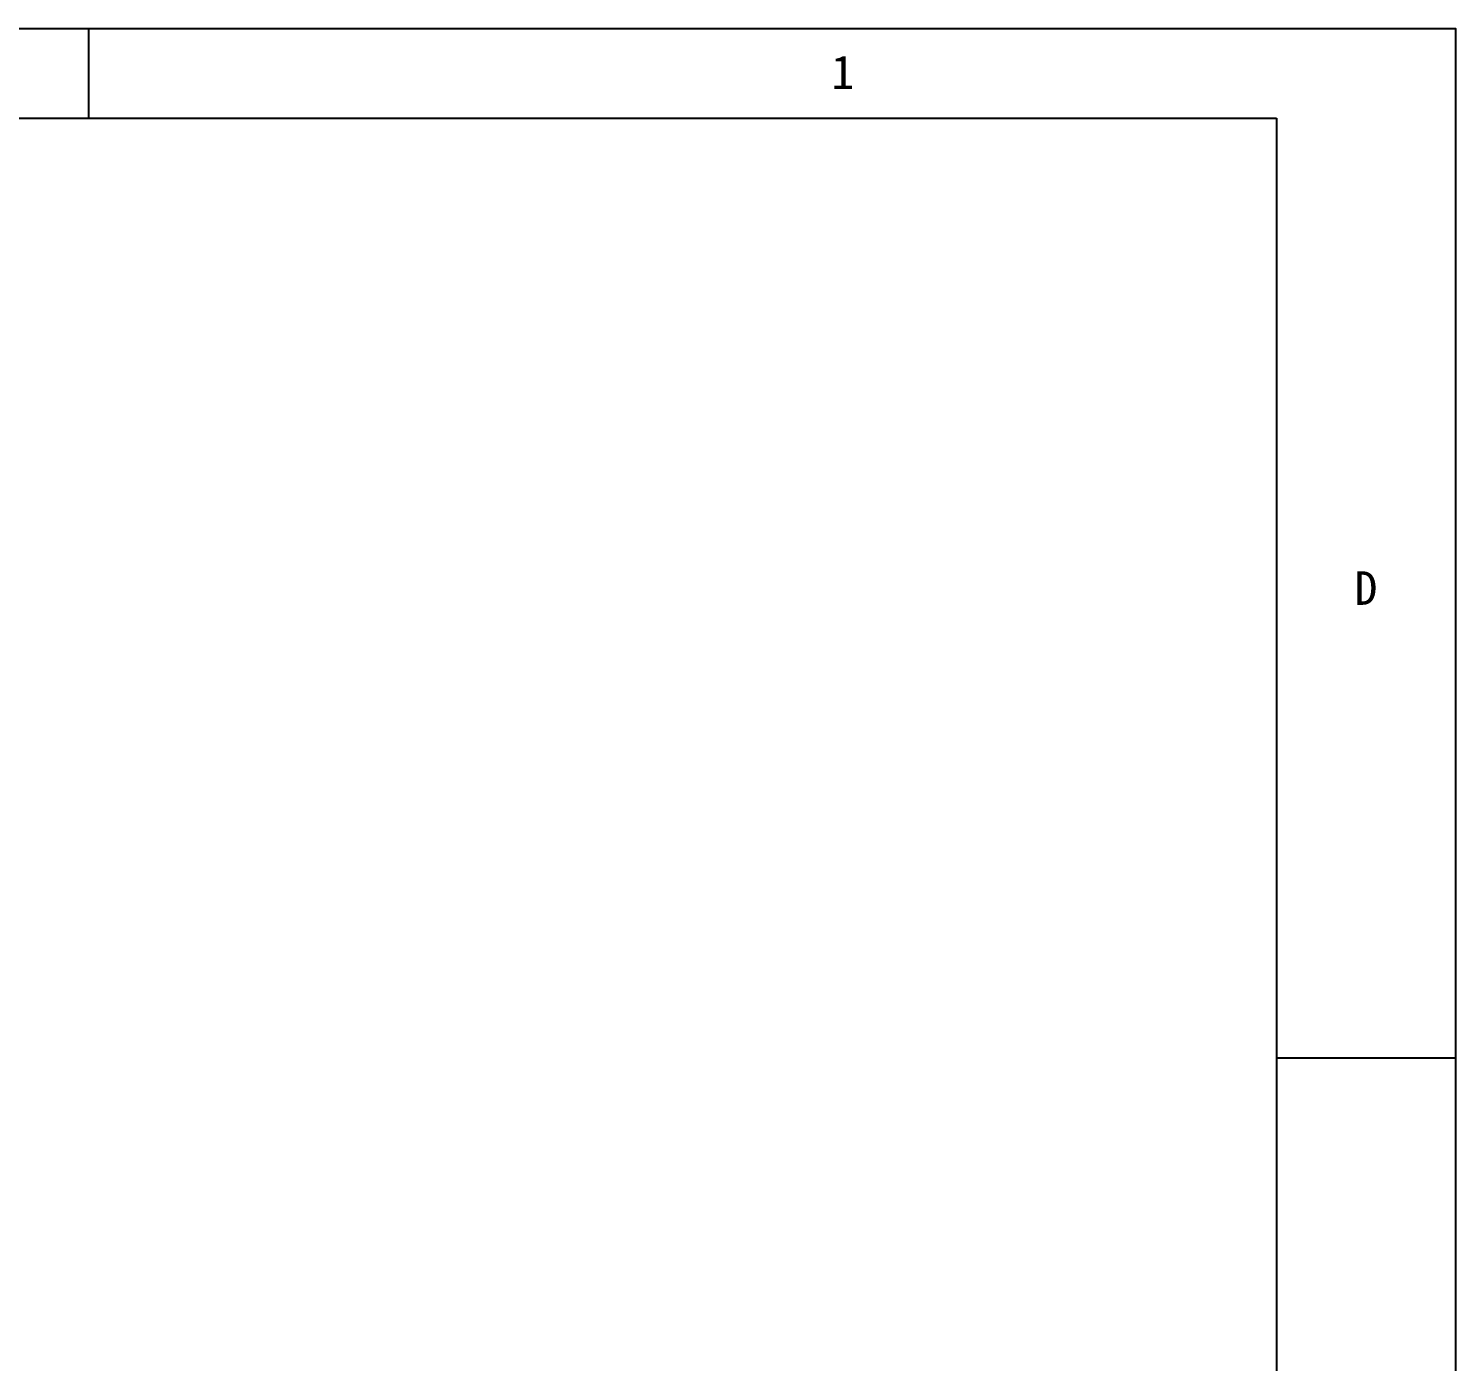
# Model space of a CAD drawing. Header units: millimetres. Extents: x 10653 to 40244, y 19163 to 29561.
# Drawn here: x 21022 to 22354, y 26731 to 27975 of the extents above; entities that cross this region are included whole.
import ezdxf
from ezdxf.enums import TextEntityAlignment as Align

# ---------------------------------------------------------------- set-up
doc = ezdxf.new("R2010")
doc.units = ezdxf.units.MM
doc.layers.add('print', color=30, linetype='Continuous')
doc.styles.add('Dartop', font='')
doc.styles.get('Dartop').set_extended_font_data('FangSong_GB2312')

msp = doc.modelspace()

# ---------------------------------------------------------------- linework, layer by layer
at = {"color": 0}
for p, q in [((21078.309, 27891.333), (21078.309, 27974.874)), ((17213.312, 27891.333), (22186.444, 27891.333)), ((22186.444, 27891.333), (22186.444, 24382.598)), ((22353.526, 27014.149), (22186.444, 27014.149))]:
    msp.add_line(p, q, dxfattribs=at)
at = {"layer": 'print'}
msp.add_lwpolyline([(17046.229, 27974.874), (22353.526, 27974.874), (22353.526, 24299.056), (17046.229, 24299.056)], close=True, dxfattribs=at)

# ---------------------------------------------------------------- texts
at = {"color": 0, "style": 'Dartop'}
for s, p in [('1', (21781.805, 27934.097)), ('D', (22269.985, 27452.741))]:
    msp.add_text(s, height=31.328, dxfattribs=at).set_placement(p, align=Align.MIDDLE_CENTER)

doc.saveas('drawing.dxf')
